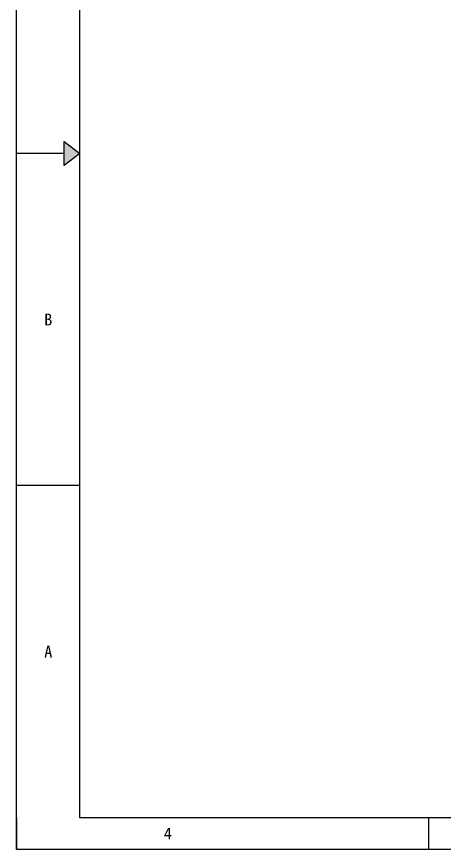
# Model space of a CAD drawing. Header units: millimetres. Extents: x 25928 to 50356, y -44172 to 20163.
# Drawn here: x 35165 to 35710, y 17667 to 18727 of the extents above; entities that cross this region are included whole.
import ezdxf
from ezdxf.enums import TextEntityAlignment as Align

# ---------------------------------------------------------------- set-up
doc = ezdxf.new("R2010")
doc.units = ezdxf.units.MM
doc.linetypes.add('DOT', pattern=[0.25, 0, -0.25])
doc.layers.add('print', color=30, linetype='Continuous')
doc.styles.add('Dartop', font='')
doc.styles.get('Dartop').set_extended_font_data('FangSong_GB2312')

# ---------------------------------------------------------------- blocks, each defined once
blk = doc.blocks.new('*U3')
at = {"color": 254, "linetype": 'Continuous', "extrusion": (0, 0, -1)}
for points in [[(-0.833, 11), (-0.75, 10.812), (-0.75, 11.188)], [(-0.833, 11), (-0.75, 11.188), (-1, 11)], [(-0.833, 11), (-1, 11), (-0.75, 10.812)]]:
    blk.add_solid(points, dxfattribs=at)

msp = doc.modelspace()

# ---------------------------------------------------------------- linework, layer by layer
at = {"color": 0, "linetype": 'DOT'}
for p, q in [((35165.391, 17706.82), (35165.391, 19398.918)), ((37684.564, 17666.532), (35165.391, 17666.532))]:
    msp.add_line(p, q, dxfattribs=at)
at = {"color": 0}
for p, q in [((35245.968, 17706.82), (35245.968, 19398.918)), ((35225.824, 18552.869), (35165.391, 18552.869)), ((35245.968, 18129.845), (35165.391, 18129.845)), ((35165.391, 17706.82), (35165.391, 17666.532)), ((37644.276, 17706.82), (35245.968, 17706.82)), ((35690.305, 17666.532), (35690.305, 17706.82))]:
    msp.add_line(p, q, dxfattribs=at)
msp.add_lwpolyline([(35245.968, 18552.869), (35225.824, 18537.761), (35225.824, 18567.977), (35245.968, 18552.869)], close=True, dxfattribs=at)
at = {"layer": 'print'}
msp.add_lwpolyline([(35165.391, 19439.206), (37724.852, 19439.206), (37724.852, 17666.532), (35165.391, 17666.532)], close=True, dxfattribs=at)

# ---------------------------------------------------------------- block references
at = {"color": 0, "linetype": 'Continuous', "xscale": 80.57610619627711, "yscale": 80.57610619687368, "zscale": 80.57610619687446}
msp.add_blockref('*U3', (35165.391, 17666.532), dxfattribs=at)

# ---------------------------------------------------------------- texts
at = {"color": 0, "style": 'Dartop'}
for s, p in [('B', (35205.68, 18341.357)), ('A', (35205.68, 17918.332)), ('4', (35357.929, 17686.676))]:
    msp.add_text(s, height=15.108, dxfattribs=at).set_placement(p, align=Align.MIDDLE_CENTER)

doc.saveas('drawing.dxf')
